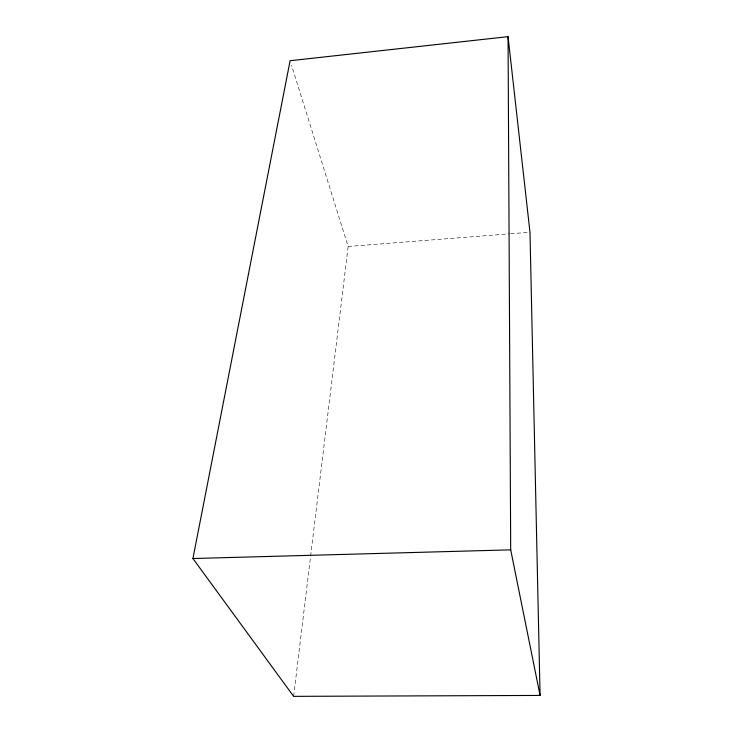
<?xml version="1.0" encoding="UTF-8"?>
<svg xmlns="http://www.w3.org/2000/svg" width="733" height="733" viewBox="0 0 733 733"><rect width="100%" height="100%" fill="white"/><g stroke="black" fill="none" stroke-linecap="round" stroke-linejoin="round"><path stroke-width="0.55" stroke-dasharray="3.67 2.75" d="M293.621 696.35L348.148 246.49L291.477 65.081M348.148 246.49L509.527 233.827M510.663 233.745L529.986 232.224"/><path stroke-width="1.1" d="M192.926 558.519L290.112 60.711L508.051 36.65L529.986 232.224L540.074 695.434L293.621 696.35L192.926 558.519L510.699 549.842L540.074 695.434M508.051 36.65L510.699 549.842"/></g></svg>
